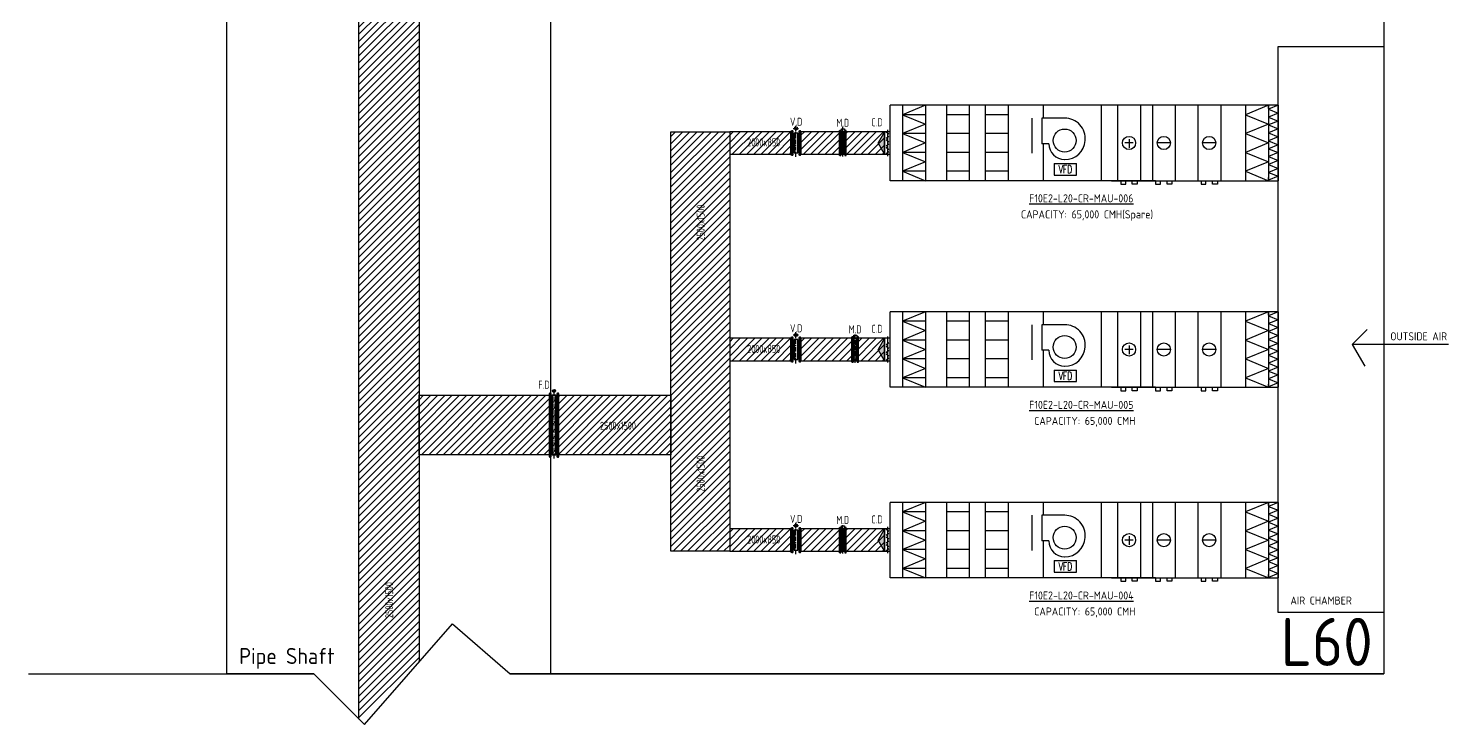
# Model space of a CAD drawing. Header units: millimetres. Extents: x 108 to 3316, y 96 to 2090.
# Drawn here: x 2872.3 to 3315.9, y 1117.7 to 1334.9 of the extents above; entities that cross this region are included whole.
import ezdxf
from ezdxf.enums import TextEntityAlignment as Align

# ---------------------------------------------------------------- set-up
doc = ezdxf.new("R2010")
doc.units = ezdxf.units.MM
doc.linetypes.add('CENTER', pattern=[2, 1.25, -0.25, 0.25, -0.25])
for name, color, linetype in [('A-DETL-01', 1, 'Continuous'), ('DETL-TXT', 4, 'Continuous'), ('M-CEQPM-MAU', 22, 'Continuous'), ('M-CMDUCT-LINE', 15, 'Continuous'), ('M-EQPM-TXT', 4, 'Continuous'), ('M-FM-LINE3', 3, 'Continuous'), ('M-HVAC-CMDUCT', 150, 'Continuous'), ('M-HVAC-DAPR', 2, 'Continuous'), ('U-EX-TXT', 4, 'Continuous')]:
    doc.layers.add(name, color=color, linetype=linetype)
doc.styles.add('AA-TXT', font='isocp.shx', dxfattribs={"bigfont": 'chineset.shx'})
doc.styles.add('STDTEXT', font='simplex.shx', dxfattribs={"bigfont": 'china.shx'})

msp = doc.modelspace()

# ---------------------------------------------------------------- hatches: boundary and pattern name
at = {"layer": 'M-CMDUCT-LINE'}
h = msp.add_hatch(dxfattribs=at)
h.set_pattern_fill('ANSI31', color=256, scale=0.5, style=0)
h.set_pattern_definition([(45, (-38082.3823, -80989.0873), (-1.122532015, 1.122532015), [])])
h.paths.add_polyline_path([(2975.55, 1213.38), (2994.34, 1213.38), (2994.34, 1954.15), (2975.55, 1954.15)])
h.paths.add_polyline_path([(2994.34, 1201.59), (2994.34, 1213.38), (2975.55, 1213.38), (2975.55, 1201.59), (2975.55, 1119.38), (2973.81, 1117.67), (2994.34, 1137.17)])
h = msp.add_hatch(dxfattribs=at)
h.set_pattern_fill('ANSI31', color=256, scale=0.5, style=0)
h.set_pattern_definition([(45, (-37981.9416, -81157.166), (-1.122532015, 1.122532015), [])])
h.paths.add_polyline_path([(3091.34, 1302.68), (3091.34, 1171.74), (3072.96, 1171.74), (3072.96, 1302.68)])
h = msp.add_hatch(dxfattribs=at)
h.set_pattern_fill('ANSI31', color=256, scale=0.5, style=0)
h.set_pattern_definition([(45, (3788.5302, 1123.2226), (-1.122532, 1.122532), [])])
h.paths.add_polyline_path([(3110.48, 1302.68), (3091.34, 1302.68), (3091.34, 1295.68), (3110.48, 1295.68)])
h = msp.add_hatch(dxfattribs=at)
h.set_pattern_fill('ANSI31', color=256, scale=0.5, style=0)
h.set_pattern_definition([(45, (3810.7908, 1123.2226), (-1.122532, 1.122532), [])])
h.paths.add_polyline_path([(3139.69, 1302.68), (3113.6, 1302.68), (3113.6, 1295.68), (3139.69, 1295.68)])
h = msp.add_hatch(dxfattribs=at)
h.set_pattern_fill('ANSI31', color=256, scale=0.5, style=0)
h.set_pattern_definition([(45, (3788.5302, 1058.7664), (-1.122532, 1.122532), [])])
h.paths.add_polyline_path([(3110.48, 1238.22), (3091.34, 1238.22), (3091.34, 1231.22), (3110.48, 1231.22)])
h = msp.add_hatch(dxfattribs=at)
h.set_pattern_fill('ANSI31', color=256, scale=0.5, style=0)
h.set_pattern_definition([(45, (3810.7908, 1058.7664), (-1.122532, 1.122532), [])])
h.paths.add_polyline_path([(3139.69, 1238.22), (3113.6, 1238.22), (3113.6, 1231.22), (3139.69, 1231.22)])
h = msp.add_hatch(dxfattribs=at)
h.set_pattern_fill('ANSI31', color=256, scale=0.5, style=0)
h.set_pattern_definition([(45, (3794.7442, 1029.3953), (-1.122532, 1.122532), [])])
h.paths.add_polyline_path([(2994.34, 1220.45), (3072.96, 1220.45), (3072.96, 1201.85), (2994.34, 1201.85)])
h = msp.add_hatch(dxfattribs=at)
h.set_pattern_fill('ANSI31', color=256, scale=0.5, style=0)
h.set_pattern_definition([(45, (3788.5302, 999.2832), (-1.122532, 1.122532), [])])
h.paths.add_polyline_path([(3110.48, 1178.74), (3091.34, 1178.74), (3091.34, 1171.74), (3110.48, 1171.74)])
h = msp.add_hatch(dxfattribs=at)
h.set_pattern_fill('ANSI31', color=256, scale=0.5, style=0)
h.set_pattern_definition([(45, (3810.7908, 999.2832), (-1.122532, 1.122532), [])])
h.paths.add_polyline_path([(3139.69, 1178.74), (3113.6, 1178.74), (3113.6, 1171.74), (3139.69, 1171.74)])
at = {"layer": 'M-FM-LINE3', "linetype": 'Continuous'}
h = msp.add_hatch(color=256, dxfattribs=at)
edge = h.paths.add_edge_path()
edge.add_arc((3036.47, 1221.8), 0.472, 0, 360)
at = {"layer": 'M-HVAC-CMDUCT', "ltscale": 0.05}
msp.add_hatch(color=3, dxfattribs=at).paths.add_polyline_path([(3139.69, 1295.68), (3137.67, 1299.18), (3139.69, 1302.68)])
msp.add_hatch(color=3, dxfattribs=at).paths.add_polyline_path([(3139.69, 1295.68), (3137.67, 1299.18), (3139.69, 1302.68)])
at = {"layer": 'M-HVAC-CMDUCT', "ltscale": 0.1}
for points in [[(3139.69, 1231.22), (3137.67, 1234.72), (3139.69, 1238.22)], [(3139.69, 1171.74), (3137.67, 1175.24), (3139.69, 1178.74)]]:
    msp.add_hatch(color=256, dxfattribs=at).paths.add_polyline_path(points)
at = {"layer": 'M-HVAC-CMDUCT'}
for points in [[(3139.69, 1231.22), (3137.67, 1234.72), (3139.69, 1238.22)], [(3139.69, 1171.74), (3137.67, 1175.24), (3139.69, 1178.74)]]:
    msp.add_hatch(color=256, dxfattribs=at).paths.add_polyline_path(points)

# ---------------------------------------------------------------- linework, layer by layer
at = {"layer": 'A-DETL-01', "color": 252}
for points in [[(2934.27, 1133.51), (2934.27, 1962.54)], [(3285.77, 1236.33), (3290.38, 1240.94)], [(3315.85, 1236.33), (3285.77, 1236.33), (3289.69, 1229.55)], [(2872.32, 1133.51), (2961.42, 1133.51), (2977.26, 1117.67), (3004.79, 1149.09), (3022.8, 1133.51), (3295.62, 1133.51)], [(2961.42, 1133.51), (2934.27, 1133.51)], [(3035.47, 1133.51), (3022.8, 1133.51)]]:
    msp.add_lwpolyline(points, dxfattribs=at)
for points in [[(3035.47, 1339.91), (3295.62, 1339.91), (3295.62, 1133.51), (3035.47, 1133.51)], [(3262.63, 1329.27), (3295.62, 1329.27), (3295.62, 1152.66), (3262.63, 1152.66)]]:
    msp.add_lwpolyline(points, close=True, dxfattribs=at)
at = {"layer": 'M-CEQPM-MAU', "color": 3, "ltscale": 0.1}
for p, q in [((3262.63, 1310.95), (3141.49, 1310.95)), ((3141.49, 1287.4), (3141.49, 1310.95)), ((3145.35, 1310.95), (3145.35, 1287.4)), ((3152.52, 1310.95), (3145.35, 1308.01)), ((3152.52, 1310.95), (3152.52, 1287.4)), ((3159, 1310.95), (3159, 1287.4)), ((3166.17, 1310.95), (3166.17, 1287.4)), ((3171.17, 1310.95), (3171.17, 1287.4)), ((3178.34, 1310.95), (3178.34, 1287.4)), ((3189.33, 1306.92), (3189.33, 1310.95)), ((3207.33, 1310.95), (3207.33, 1287.4)), ((3212.46, 1310.95), (3212.46, 1287.4)), ((3219.63, 1310.95), (3219.63, 1287.4)), ((3223.33, 1310.95), (3223.33, 1287.4)), ((3230.49, 1310.95), (3230.49, 1287.4)), ((3237.51, 1310.95), (3237.51, 1287.4)), ((3244.68, 1310.95), (3244.68, 1287.4)), ((3252.46, 1310.95), (3252.46, 1287.4)), ((3259.63, 1310.95), (3252.46, 1308.01)), ((3259.63, 1309.95), (3259.63, 1310.95)), ((3259.63, 1310.95), (3259.63, 1287.4)), ((3262.63, 1310.95), (3259.63, 1309.72)), ((3259.63, 1309.95), (3259.63, 1288.4)), ((3259.63, 1309.72), (3262.63, 1308.49)), ((3262.63, 1308.49), (3259.63, 1307.25)), ((3262.63, 1310.95), (3262.63, 1287.4)), ((3262.63, 1309.95), (3262.63, 1310.95)), ((3262.63, 1310.95), (3262.63, 1287.4)), ((3262.63, 1309.95), (3262.63, 1288.4)), ((3145.35, 1308.01), (3152.52, 1305.06)), ((3152.52, 1308.01), (3145.35, 1308.01)), ((3152.52, 1305.06), (3145.35, 1302.12)), ((3166.17, 1308.01), (3159, 1308.01)), ((3178.34, 1308.01), (3171.17, 1308.01)), ((3185.83, 1295.97), (3185.83, 1306.92)), ((3188.85, 1306.92), (3188.85, 1298.92)), ((3195.95, 1306.92), (3188.85, 1306.92)), ((3252.46, 1308.01), (3259.63, 1305.06)), ((3259.63, 1305.06), (3252.46, 1302.12)), ((3259.63, 1307.25), (3262.63, 1306.02)), ((3262.63, 1306.02), (3259.63, 1304.79)), ((3259.63, 1304.79), (3262.63, 1303.56)), ((3145.35, 1302.12), (3152.52, 1299.18)), ((3152.52, 1302.12), (3145.35, 1302.12)), ((3166.17, 1302.12), (3159, 1302.12)), ((3178.34, 1302.12), (3171.17, 1302.12)), ((3252.46, 1302.12), (3259.63, 1299.18)), ((3262.63, 1303.56), (3259.63, 1302.33)), ((3259.63, 1302.33), (3262.63, 1301.09)), ((3262.63, 1301.09), (3259.63, 1299.86)), ((3259.63, 1299.86), (3262.63, 1298.63)), ((3152.52, 1299.18), (3145.35, 1296.23)), ((3152.52, 1296.23), (3145.35, 1296.23)), ((3145.35, 1296.23), (3152.52, 1293.29)), ((3166.17, 1296.23), (3159, 1296.23)), ((3178.34, 1296.23), (3171.17, 1296.23)), ((3191.03, 1298.92), (3188.85, 1298.92)), ((3189.33, 1287.4), (3189.33, 1298.92)), ((3217.37, 1299.18), (3214.7, 1299.18)), ((3228.96, 1299.18), (3224.86, 1299.18)), ((3243.14, 1299.18), (3239.05, 1299.18)), ((3259.63, 1299.18), (3252.46, 1296.23)), ((3252.46, 1296.23), (3259.63, 1293.29)), ((3262.63, 1298.63), (3259.63, 1297.4)), ((3259.63, 1297.4), (3262.63, 1296.17)), ((3262.63, 1296.17), (3259.63, 1294.93)), ((3152.52, 1293.29), (3145.35, 1290.34)), ((3192.69, 1292.77), (3199.69, 1292.77)), ((3192.69, 1292.77), (3192.69, 1289.15)), ((3199.69, 1289.15), (3199.69, 1292.77)), ((3259.63, 1293.29), (3252.46, 1290.34)), ((3259.63, 1294.93), (3262.63, 1293.7)), ((3262.63, 1293.7), (3259.63, 1292.47)), ((3259.63, 1292.47), (3262.63, 1291.24)), ((3262.63, 1291.24), (3259.63, 1290)), ((3224.35, 1287.4), (3141.49, 1287.4)), ((3145.35, 1290.34), (3152.52, 1287.4)), ((3152.52, 1290.34), (3145.35, 1290.34)), ((3166.17, 1290.34), (3159, 1290.34)), ((3178.34, 1290.34), (3171.17, 1290.34)), ((3192.69, 1289.15), (3199.69, 1289.15)), ((3210.58, 1287.4), (3237.44, 1287.4)), ((3213.49, 1287.4), (3213.49, 1286.31)), ((3213.49, 1286.31), (3215.02, 1286.31)), ((3215.02, 1287.4), (3217.07, 1287.4)), ((3215.02, 1286.31), (3215.02, 1287.4)), ((3217.07, 1286.31), (3217.07, 1287.4)), ((3218.61, 1286.31), (3217.07, 1286.31)), ((3218.61, 1287.4), (3218.61, 1286.31)), ((3224.35, 1287.4), (3224.35, 1286.31)), ((3224.35, 1286.31), (3225.89, 1286.31)), ((3225.89, 1287.4), (3227.93, 1287.4)), ((3225.89, 1286.31), (3225.89, 1287.4)), ((3227.93, 1286.31), (3227.93, 1287.4)), ((3229.47, 1286.31), (3227.93, 1286.31)), ((3229.47, 1287.4), (3229.47, 1286.31)), ((3237.44, 1287.4), (3262.63, 1287.4)), ((3238.53, 1287.4), (3238.53, 1286.31)), ((3238.53, 1286.31), (3240.07, 1286.31)), ((3240.07, 1287.4), (3242.12, 1287.4)), ((3240.07, 1286.31), (3240.07, 1287.4)), ((3242.12, 1286.31), (3242.12, 1287.4)), ((3243.65, 1286.31), (3242.12, 1286.31)), ((3243.65, 1287.4), (3243.65, 1286.31)), ((3252.46, 1290.34), (3259.63, 1287.4)), ((3259.63, 1290), (3262.63, 1288.77)), ((3262.63, 1288.77), (3259.63, 1287.54)), ((3259.63, 1287.4), (3259.63, 1288.4)), ((3259.63, 1287.54), (3259.97, 1287.4)), ((3262.63, 1287.4), (3262.63, 1288.4))]:
    msp.add_line(p, q, dxfattribs=at)
at = {"layer": 'M-CEQPM-MAU', "ltscale": 0.1}
for p, q in [((3262.63, 1246.49), (3141.49, 1246.49)), ((3141.49, 1222.94), (3141.49, 1246.49)), ((3145.35, 1246.49), (3145.35, 1222.94)), ((3152.52, 1246.49), (3145.35, 1243.55)), ((3152.52, 1246.49), (3152.52, 1222.94)), ((3159, 1246.49), (3159, 1222.94)), ((3166.17, 1246.49), (3166.17, 1222.94)), ((3171.17, 1246.49), (3171.17, 1222.94)), ((3178.34, 1246.49), (3178.34, 1222.94)), ((3189.33, 1242.47), (3189.33, 1246.49)), ((3207.33, 1246.49), (3207.33, 1222.94)), ((3212.46, 1246.49), (3212.46, 1222.94)), ((3219.63, 1246.49), (3219.63, 1222.94)), ((3223.33, 1246.49), (3223.33, 1222.94)), ((3230.49, 1246.49), (3230.49, 1222.94)), ((3237.51, 1246.49), (3237.51, 1222.94)), ((3244.68, 1246.49), (3244.68, 1222.94)), ((3252.46, 1246.49), (3252.46, 1222.94)), ((3259.63, 1246.49), (3252.46, 1243.55)), ((3259.63, 1245.49), (3259.63, 1246.49)), ((3259.63, 1246.49), (3259.63, 1222.94)), ((3262.63, 1246.49), (3259.63, 1245.26)), ((3262.63, 1246.49), (3262.63, 1222.94)), ((3262.63, 1245.49), (3262.63, 1246.49)), ((3262.63, 1246.49), (3262.63, 1222.94)), ((3145.35, 1243.55), (3152.52, 1240.61)), ((3152.52, 1243.55), (3145.35, 1243.55)), ((3166.17, 1243.55), (3159, 1243.55)), ((3178.34, 1243.55), (3171.17, 1243.55)), ((3185.83, 1231.51), (3185.83, 1242.47)), ((3188.85, 1242.47), (3188.85, 1234.47)), ((3195.95, 1242.47), (3188.85, 1242.47)), ((3252.46, 1243.55), (3259.63, 1240.61)), ((3259.63, 1245.49), (3259.63, 1223.94)), ((3259.63, 1245.26), (3262.63, 1244.03)), ((3262.63, 1244.03), (3259.63, 1242.8)), ((3259.63, 1242.8), (3262.63, 1241.57)), ((3262.63, 1245.49), (3262.63, 1223.94)), ((3152.52, 1240.61), (3145.35, 1237.66)), ((3145.35, 1237.66), (3152.52, 1234.72)), ((3152.52, 1237.66), (3145.35, 1237.66)), ((3166.17, 1237.66), (3159, 1237.66)), ((3178.34, 1237.66), (3171.17, 1237.66)), ((3259.63, 1240.61), (3252.46, 1237.66)), ((3252.46, 1237.66), (3259.63, 1234.72)), ((3262.63, 1241.57), (3259.63, 1240.33)), ((3259.63, 1240.33), (3262.63, 1239.1)), ((3262.63, 1239.1), (3259.63, 1237.87)), ((3259.63, 1237.87), (3262.63, 1236.64)), ((3152.52, 1234.72), (3145.35, 1231.77)), ((3191.03, 1234.47), (3188.85, 1234.47)), ((3189.33, 1222.94), (3189.33, 1234.47)), ((3217.37, 1234.72), (3214.7, 1234.72)), ((3228.96, 1234.72), (3224.86, 1234.72)), ((3243.14, 1234.72), (3239.05, 1234.72)), ((3259.63, 1234.72), (3252.46, 1231.77)), ((3262.63, 1236.64), (3259.63, 1235.41)), ((3259.63, 1235.41), (3262.63, 1234.17)), ((3262.63, 1234.17), (3259.63, 1232.94)), ((3152.52, 1231.77), (3145.35, 1231.77)), ((3145.35, 1231.77), (3152.52, 1228.83)), ((3152.52, 1228.83), (3145.35, 1225.89)), ((3166.17, 1231.77), (3159, 1231.77)), ((3178.34, 1231.77), (3171.17, 1231.77)), ((3252.46, 1231.77), (3259.63, 1228.83)), ((3259.63, 1228.83), (3252.46, 1225.89)), ((3259.63, 1232.94), (3262.63, 1231.71)), ((3262.63, 1231.71), (3259.63, 1230.48)), ((3259.63, 1230.48), (3262.63, 1229.24)), ((3262.63, 1229.24), (3259.63, 1228.01)), ((3145.35, 1225.89), (3152.52, 1222.94)), ((3152.52, 1225.89), (3145.35, 1225.89)), ((3166.17, 1225.89), (3159, 1225.89)), ((3178.34, 1225.89), (3171.17, 1225.89)), ((3192.69, 1228.31), (3199.69, 1228.31)), ((3192.69, 1228.31), (3192.69, 1224.7)), ((3192.69, 1224.7), (3199.69, 1224.7)), ((3199.69, 1224.7), (3199.69, 1228.31)), ((3252.46, 1225.89), (3259.63, 1222.94)), ((3259.63, 1228.01), (3262.63, 1226.78)), ((3262.63, 1226.78), (3259.63, 1225.55)), ((3259.63, 1225.55), (3262.63, 1224.32)), ((3262.63, 1224.32), (3259.63, 1223.08)), ((3224.35, 1222.94), (3141.49, 1222.94)), ((3210.58, 1222.94), (3237.44, 1222.94)), ((3213.49, 1222.94), (3213.49, 1221.86)), ((3213.49, 1221.86), (3215.02, 1221.86)), ((3215.02, 1222.94), (3217.07, 1222.94)), ((3215.02, 1221.86), (3215.02, 1222.94)), ((3217.07, 1221.86), (3217.07, 1222.94)), ((3218.61, 1221.86), (3217.07, 1221.86)), ((3218.61, 1222.94), (3218.61, 1221.86)), ((3224.35, 1222.94), (3224.35, 1221.86)), ((3224.35, 1221.86), (3225.89, 1221.86)), ((3225.89, 1222.94), (3227.93, 1222.94)), ((3225.89, 1221.86), (3225.89, 1222.94)), ((3227.93, 1221.86), (3227.93, 1222.94)), ((3229.47, 1221.86), (3227.93, 1221.86)), ((3229.47, 1222.94), (3229.47, 1221.86)), ((3237.44, 1222.94), (3262.63, 1222.94)), ((3238.53, 1222.94), (3238.53, 1221.86)), ((3238.53, 1221.86), (3240.07, 1221.86)), ((3240.07, 1222.94), (3242.12, 1222.94)), ((3240.07, 1221.86), (3240.07, 1222.94)), ((3242.12, 1221.86), (3242.12, 1222.94)), ((3243.65, 1221.86), (3242.12, 1221.86)), ((3243.65, 1222.94), (3243.65, 1221.86)), ((3259.63, 1222.94), (3259.63, 1223.94)), ((3259.63, 1223.08), (3259.97, 1222.94)), ((3262.63, 1222.94), (3262.63, 1223.94)), ((3262.63, 1187.01), (3141.49, 1187.01)), ((3141.49, 1163.46), (3141.49, 1187.01)), ((3145.35, 1187.01), (3145.35, 1163.46)), ((3152.52, 1187.01), (3145.35, 1184.07)), ((3152.52, 1187.01), (3152.52, 1163.46)), ((3159, 1187.01), (3159, 1163.46)), ((3166.17, 1187.01), (3166.17, 1163.46)), ((3171.17, 1187.01), (3171.17, 1163.46)), ((3178.34, 1187.01), (3178.34, 1163.46)), ((3189.33, 1182.98), (3189.33, 1187.01)), ((3207.33, 1187.01), (3207.33, 1163.46)), ((3212.46, 1187.01), (3212.46, 1163.46)), ((3219.63, 1187.01), (3219.63, 1163.46)), ((3223.33, 1187.01), (3223.33, 1163.46)), ((3230.49, 1187.01), (3230.49, 1163.46)), ((3237.51, 1187.01), (3237.51, 1163.46)), ((3244.68, 1187.01), (3244.68, 1163.46)), ((3252.46, 1187.01), (3252.46, 1163.46)), ((3259.63, 1187.01), (3252.46, 1184.07)), ((3259.63, 1186.01), (3259.63, 1187.01)), ((3259.63, 1187.01), (3259.63, 1163.46)), ((3262.63, 1187.01), (3259.63, 1185.78)), ((3259.63, 1186.01), (3259.63, 1164.46)), ((3259.63, 1185.78), (3262.63, 1184.55)), ((3262.63, 1184.55), (3259.63, 1183.32)), ((3262.63, 1187.01), (3262.63, 1163.46)), ((3262.63, 1186.01), (3262.63, 1187.01)), ((3262.63, 1187.01), (3262.63, 1163.46)), ((3262.63, 1186.01), (3262.63, 1164.46)), ((3145.35, 1184.07), (3152.52, 1181.12)), ((3152.52, 1184.07), (3145.35, 1184.07)), ((3152.52, 1181.12), (3145.35, 1178.18)), ((3166.17, 1184.07), (3159, 1184.07)), ((3178.34, 1184.07), (3171.17, 1184.07)), ((3185.83, 1172.03), (3185.83, 1182.98)), ((3188.85, 1182.98), (3188.85, 1174.98)), ((3195.95, 1182.98), (3188.85, 1182.98)), ((3252.46, 1184.07), (3259.63, 1181.12)), ((3259.63, 1181.12), (3252.46, 1178.18)), ((3259.63, 1183.32), (3262.63, 1182.08)), ((3262.63, 1182.08), (3259.63, 1180.85)), ((3259.63, 1180.85), (3262.63, 1179.62)), ((3145.35, 1178.18), (3152.52, 1175.24)), ((3152.52, 1178.18), (3145.35, 1178.18)), ((3166.17, 1178.18), (3159, 1178.18)), ((3178.34, 1178.18), (3171.17, 1178.18)), ((3252.46, 1178.18), (3259.63, 1175.24)), ((3262.63, 1179.62), (3259.63, 1178.39)), ((3259.63, 1178.39), (3262.63, 1177.15)), ((3262.63, 1177.15), (3259.63, 1175.92)), ((3259.63, 1175.92), (3262.63, 1174.69)), ((3152.52, 1175.24), (3145.35, 1172.29)), ((3152.52, 1172.29), (3145.35, 1172.29)), ((3145.35, 1172.29), (3152.52, 1169.35)), ((3166.17, 1172.29), (3159, 1172.29)), ((3178.34, 1172.29), (3171.17, 1172.29)), ((3191.03, 1174.98), (3188.85, 1174.98)), ((3189.33, 1163.46), (3189.33, 1174.98)), ((3217.37, 1175.24), (3214.7, 1175.24)), ((3228.96, 1175.24), (3224.86, 1175.24)), ((3243.14, 1175.24), (3239.05, 1175.24)), ((3259.63, 1175.24), (3252.46, 1172.29)), ((3252.46, 1172.29), (3259.63, 1169.35)), ((3262.63, 1174.69), (3259.63, 1173.46)), ((3259.63, 1173.46), (3262.63, 1172.23)), ((3262.63, 1172.23), (3259.63, 1170.99)), ((3259.63, 1170.99), (3262.63, 1169.76)), ((3152.52, 1169.35), (3145.35, 1166.4)), ((3192.69, 1168.83), (3199.69, 1168.83)), ((3192.69, 1168.83), (3192.69, 1165.22)), ((3199.69, 1165.22), (3199.69, 1168.83)), ((3259.63, 1169.35), (3252.46, 1166.4)), ((3262.63, 1169.76), (3259.63, 1168.53)), ((3259.63, 1168.53), (3262.63, 1167.3)), ((3262.63, 1167.3), (3259.63, 1166.07)), ((3224.35, 1163.46), (3141.49, 1163.46)), ((3145.35, 1166.4), (3152.52, 1163.46)), ((3152.52, 1166.4), (3145.35, 1166.4)), ((3166.17, 1166.4), (3159, 1166.4)), ((3178.34, 1166.4), (3171.17, 1166.4)), ((3192.69, 1165.22), (3199.69, 1165.22)), ((3210.58, 1163.46), (3237.44, 1163.46)), ((3213.49, 1163.46), (3213.49, 1162.38)), ((3213.49, 1162.38), (3215.02, 1162.38)), ((3215.02, 1163.46), (3217.07, 1163.46)), ((3215.02, 1162.38), (3215.02, 1163.46)), ((3217.07, 1162.38), (3217.07, 1163.46)), ((3218.61, 1162.38), (3217.07, 1162.38)), ((3218.61, 1163.46), (3218.61, 1162.38)), ((3224.35, 1163.46), (3224.35, 1162.38)), ((3224.35, 1162.38), (3225.89, 1162.38)), ((3225.89, 1163.46), (3227.93, 1163.46)), ((3225.89, 1162.38), (3225.89, 1163.46)), ((3227.93, 1162.38), (3227.93, 1163.46)), ((3229.47, 1162.38), (3227.93, 1162.38)), ((3229.47, 1163.46), (3229.47, 1162.38)), ((3237.44, 1163.46), (3262.63, 1163.46)), ((3238.53, 1163.46), (3238.53, 1162.38)), ((3238.53, 1162.38), (3240.07, 1162.38)), ((3240.07, 1163.46), (3242.12, 1163.46)), ((3240.07, 1162.38), (3240.07, 1163.46)), ((3242.12, 1162.38), (3242.12, 1163.46)), ((3243.65, 1162.38), (3242.12, 1162.38)), ((3243.65, 1163.46), (3243.65, 1162.38)), ((3252.46, 1166.4), (3259.63, 1163.46)), ((3259.63, 1166.07), (3262.63, 1164.83)), ((3262.63, 1164.83), (3259.63, 1163.6)), ((3259.63, 1163.46), (3259.63, 1164.46)), ((3259.63, 1163.6), (3259.97, 1163.46)), ((3262.63, 1163.46), (3262.63, 1164.46))]:
    msp.add_line(p, q, dxfattribs=at)
at = {"layer": 'M-CEQPM-MAU', "color": 3}
msp.add_lwpolyline([(3216.05, 1300.39), (3216.05, 1297.71)], dxfattribs=at)
at = {"layer": 'M-CEQPM-MAU'}
for points in [[(3216.05, 1235.94), (3216.05, 1233.26)], [(3216.05, 1176.45), (3216.05, 1173.77)]]:
    msp.add_lwpolyline(points, dxfattribs=at)
at = {"layer": 'M-CEQPM-MAU', "color": 3, "ltscale": 0.1}
for centre, radius in [((3195.95, 1299.95), 3.59), ((3216.05, 1299.18), 2.05), ((3226.91, 1299.18), 2.05), ((3241.09, 1299.18), 2.05)]:
    msp.add_circle(centre, radius, dxfattribs=at)
at = {"layer": 'M-CEQPM-MAU', "ltscale": 0.1}
for centre, radius in [((3195.95, 1235.49), 3.59), ((3216.05, 1234.72), 2.05), ((3226.91, 1234.72), 2.05), ((3241.09, 1234.72), 2.05), ((3195.95, 1176.01), 3.59), ((3216.05, 1175.24), 2.05), ((3226.91, 1175.24), 2.05), ((3241.09, 1175.24), 2.05)]:
    msp.add_circle(centre, radius, dxfattribs=at)
at = {"layer": 'M-CEQPM-MAU', "color": 3, "ltscale": 0.1}
for centre, radius, start, end in [((3196.05, 1300.63), 6.29, 353.7563, 90.9586), ((3196.05, 1300.26), 6.27, 269.0709, 357.1108), ((3195.95, 1298.92), 4.92, 180, 270)]:
    msp.add_arc(centre, radius, start, end, dxfattribs=at)
at = {"layer": 'M-CEQPM-MAU', "ltscale": 0.1}
for centre, radius, start, end in [((3196.05, 1236.18), 6.29, 353.7563, 90.9586), ((3195.95, 1234.47), 4.92, 180, 270), ((3196.05, 1235.81), 6.27, 269.0709, 357.1108), ((3196.05, 1176.69), 6.29, 353.7563, 90.9586), ((3196.05, 1176.32), 6.27, 269.0709, 357.1108), ((3195.95, 1174.98), 4.92, 180, 270)]:
    msp.add_arc(centre, radius, start, end, dxfattribs=at)
at = {"layer": 'M-FM-LINE3', "linetype": 'CENTER'}
for p, q in [((3112.04, 1294.81), (3112.04, 1304.66)), ((3111.11, 1303.72), (3112.98, 1303.72)), ((3111.11, 1239.27), (3112.98, 1239.27)), ((3112.04, 1230.36), (3112.04, 1240.2)), ((3130.53, 1230.53), (3130.53, 1239.43)), ((3036.47, 1200.67), (3036.47, 1221.33)), ((3112.04, 1170.88), (3112.04, 1180.72)), ((3111.11, 1179.78), (3112.98, 1179.78))]:
    msp.add_line(p, q, dxfattribs=at)
at = {"layer": 'M-FM-LINE3'}
for p, q in [((3126.67, 1294.99), (3126.67, 1304.23)), ((3110.8, 1303.22), (3110.8, 1295.13)), ((3113.29, 1303.22), (3113.29, 1295.13)), ((3125.84, 1303.3), (3125.84, 1295.05)), ((3127.51, 1303.3), (3127.51, 1295.05)), ((3110.8, 1238.77), (3110.8, 1230.67)), ((3113.29, 1238.77), (3113.29, 1230.67)), ((3129.7, 1238.84), (3129.7, 1230.59)), ((3131.36, 1238.84), (3131.36, 1230.59)), ((3035.29, 1221.33), (3035.29, 1200.96)), ((3037.65, 1221.33), (3037.65, 1200.96)), ((3126.67, 1171.05), (3126.67, 1179.94)), ((3110.8, 1179.28), (3110.8, 1171.19)), ((3113.29, 1179.28), (3113.29, 1171.19)), ((3125.84, 1179.36), (3125.84, 1171.11)), ((3127.51, 1179.36), (3127.51, 1171.11))]:
    msp.add_line(p, q, dxfattribs=at)
for points in [[(3111.11, 1302.91), (3110.48, 1302.91), (3110.48, 1295.44), (3111.11, 1295.44)], [(3112.66, 1302.29), (3111.42, 1302.29), (3111.42, 1296.06), (3112.66, 1296.06)], [(3113.6, 1302.91), (3112.98, 1302.91), (3112.98, 1295.44), (3113.6, 1295.44)], [(3125.63, 1303.09), (3126.05, 1303.09), (3126.05, 1295.26), (3125.63, 1295.26)], [(3127.09, 1302.68), (3126.26, 1302.68), (3126.26, 1295.68), (3127.09, 1295.68)], [(3127.72, 1303.09), (3127.3, 1303.09), (3127.3, 1295.26), (3127.72, 1295.26)], [(3111.11, 1238.46), (3110.48, 1238.46), (3110.48, 1230.98), (3111.11, 1230.98)], [(3112.66, 1237.83), (3111.42, 1237.83), (3111.42, 1231.6), (3112.66, 1231.6)], [(3113.6, 1238.46), (3112.98, 1238.46), (3112.98, 1230.98), (3113.6, 1230.98)], [(3129.49, 1238.64), (3129.91, 1238.64), (3129.91, 1230.8), (3129.49, 1230.8)], [(3130.95, 1238.22), (3130.11, 1238.22), (3130.11, 1231.22), (3130.95, 1231.22)], [(3131.57, 1238.64), (3131.16, 1238.64), (3131.16, 1230.8), (3131.57, 1230.8)], [(3035.58, 1221.04), (3034.99, 1221.04), (3034.99, 1201.26), (3035.58, 1201.26)], [(3037.06, 1220.45), (3035.88, 1220.45), (3035.88, 1201.85), (3037.06, 1201.85)], [(3037.94, 1221.04), (3037.35, 1221.04), (3037.35, 1201.26), (3037.94, 1201.26)], [(3111.11, 1178.97), (3110.48, 1178.97), (3110.48, 1171.5), (3111.11, 1171.5)], [(3112.66, 1178.35), (3111.42, 1178.35), (3111.42, 1172.12), (3112.66, 1172.12)], [(3113.6, 1178.97), (3112.98, 1178.97), (3112.98, 1171.5), (3113.6, 1171.5)], [(3125.63, 1179.15), (3126.05, 1179.15), (3126.05, 1171.32), (3125.63, 1171.32)], [(3127.09, 1178.74), (3126.26, 1178.74), (3126.26, 1171.74), (3127.09, 1171.74)], [(3127.72, 1179.15), (3127.3, 1179.15), (3127.3, 1171.32), (3127.72, 1171.32)]]:
    msp.add_lwpolyline(points, close=True, dxfattribs=at)
for points in [[(3126.21, 1303.03), (3126.21, 1303.63), (3127.14, 1303.63), (3127.14, 1303.03)], [(3130.07, 1238.58), (3130.07, 1239.18), (3130.99, 1239.18), (3130.99, 1238.58)], [(3126.21, 1179.09), (3126.21, 1179.69), (3127.14, 1179.69), (3127.14, 1179.09)]]:
    msp.add_lwpolyline(points, dxfattribs=at)
for centre, radius in [((3112.04, 1303.72), 0.498), ((3112.04, 1239.27), 0.498), ((3036.47, 1221.8), 0.472), ((3112.04, 1179.78), 0.498)]:
    msp.add_circle(centre, radius, dxfattribs=at)
at = {"layer": 'M-HVAC-CMDUCT', "color": 3, "ltscale": 0.05}
for p in [(3139.69, 1302.68), (3139.69, 1302.68), (3139.69, 1295.68), (3139.69, 1295.68)]:
    msp.add_line(p, (3137.67, 1299.18), dxfattribs=at)
at = {"layer": 'M-HVAC-CMDUCT', "color": 2, "ltscale": 0.05}
for p, q in [((3139.69, 1295.68), (3139.69, 1302.68)), ((3139.69, 1302.68), (3139.69, 1295.68)), ((3139.69, 1295.68), (3139.69, 1302.68))]:
    msp.add_line(p, q, dxfattribs=at)
at = {"layer": 'M-HVAC-CMDUCT', "ltscale": 0.1}
for p, q in [((3139.69, 1238.22), (3137.67, 1234.72)), ((3139.69, 1231.22), (3139.69, 1238.22)), ((3139.69, 1238.22), (3139.69, 1231.22)), ((3139.69, 1231.22), (3137.67, 1234.72)), ((3139.69, 1178.74), (3137.67, 1175.24)), ((3139.69, 1171.74), (3139.69, 1178.74)), ((3139.69, 1178.74), (3139.69, 1171.74)), ((3139.69, 1171.74), (3137.67, 1175.24))]:
    msp.add_line(p, q, dxfattribs=at)
at = {"layer": 'M-HVAC-CMDUCT'}
for p, q in [((3139.69, 1238.22), (3137.67, 1234.72)), ((3139.69, 1231.22), (3139.69, 1238.22)), ((3139.69, 1231.22), (3137.67, 1234.72)), ((3139.69, 1178.74), (3137.67, 1175.24)), ((3139.69, 1171.74), (3139.69, 1178.74)), ((3139.69, 1171.74), (3137.67, 1175.24))]:
    msp.add_line(p, q, dxfattribs=at)
for points in [[(2975.55, 1119.38), (2975.55, 1954.15)], [(2994.34, 1954.15), (2994.34, 1137.17)]]:
    msp.add_lwpolyline(points, dxfattribs=at)
for points in [[(3091.34, 1302.68), (3091.34, 1171.74), (3072.96, 1171.74), (3072.96, 1302.68)], [(3110.48, 1302.68), (3091.34, 1302.68), (3091.34, 1295.68), (3110.48, 1295.68)], [(3139.69, 1302.68), (3113.6, 1302.68), (3113.6, 1295.68), (3139.69, 1295.68)], [(3110.48, 1238.22), (3091.34, 1238.22), (3091.34, 1231.22), (3110.48, 1231.22)], [(3139.69, 1238.22), (3113.6, 1238.22), (3113.6, 1231.22), (3139.69, 1231.22)], [(2994.34, 1220.45), (3072.96, 1220.45), (3072.96, 1201.85), (2994.34, 1201.85)], [(3110.48, 1178.74), (3091.34, 1178.74), (3091.34, 1171.74), (3110.48, 1171.74)], [(3139.69, 1178.74), (3113.6, 1178.74), (3113.6, 1171.74), (3139.69, 1171.74)]]:
    msp.add_lwpolyline(points, close=True, dxfattribs=at)
at = {"layer": 'M-HVAC-DAPR', "color": 2, "ltscale": 0.05}
for p, q in [((3140.99, 1301.88), (3140.19, 1302.55)), ((3140.99, 1301.88), (3140.19, 1302.55)), ((3140.19, 1300.68), (3140.99, 1301.35)), ((3140.19, 1300.68), (3140.99, 1301.35)), ((3140.99, 1299.48), (3140.19, 1300.15)), ((3140.99, 1299.48), (3140.19, 1300.15)), ((3140.59, 1303.28), (3140.59, 1295.08)), ((3140.59, 1303.28), (3140.59, 1295.08)), ((3140.19, 1298.28), (3140.99, 1298.95)), ((3140.19, 1298.28), (3140.99, 1298.95)), ((3140.99, 1297.08), (3140.19, 1297.75)), ((3140.99, 1297.08), (3140.19, 1297.75)), ((3140.19, 1295.88), (3140.99, 1296.55)), ((3140.19, 1295.88), (3140.99, 1296.55))]:
    msp.add_line(p, q, dxfattribs=at)
at = {"layer": 'M-HVAC-DAPR', "ltscale": 0.1}
for p, q in [((3140.59, 1238.82), (3140.59, 1230.62)), ((3140.19, 1236.22), (3140.99, 1236.89)), ((3140.99, 1235.02), (3140.19, 1235.69)), ((3140.19, 1233.82), (3140.99, 1234.49)), ((3140.99, 1232.62), (3140.19, 1233.29)), ((3140.19, 1231.42), (3140.99, 1232.09)), ((3140.99, 1177.94), (3140.19, 1178.61)), ((3140.19, 1176.74), (3140.99, 1177.41)), ((3140.99, 1175.54), (3140.19, 1176.21)), ((3140.59, 1179.34), (3140.59, 1171.14)), ((3140.19, 1174.34), (3140.99, 1175.01)), ((3140.99, 1173.14), (3140.19, 1173.81)), ((3140.19, 1171.94), (3140.99, 1172.61))]:
    msp.add_line(p, q, dxfattribs=at)
at = {"layer": 'M-HVAC-DAPR'}
for p, q in [((3140.59, 1238.82), (3140.59, 1230.62)), ((3140.19, 1236.22), (3140.99, 1236.89)), ((3140.99, 1235.02), (3140.19, 1235.69)), ((3140.19, 1233.82), (3140.99, 1234.49)), ((3140.99, 1232.62), (3140.19, 1233.29)), ((3140.19, 1231.42), (3140.99, 1232.09)), ((3140.99, 1177.94), (3140.19, 1178.61)), ((3140.19, 1176.74), (3140.99, 1177.41)), ((3140.99, 1175.54), (3140.19, 1176.21)), ((3140.59, 1179.34), (3140.59, 1171.14)), ((3140.19, 1174.34), (3140.99, 1175.01)), ((3140.99, 1173.14), (3140.19, 1173.81)), ((3140.19, 1171.94), (3140.99, 1172.61))]:
    msp.add_line(p, q, dxfattribs=at)
at = {"layer": 'M-HVAC-DAPR', "color": 2, "ltscale": 0.05}
msp.add_lwpolyline([(3141.49, 1302.68), (3139.69, 1302.68), (3139.69, 1295.68), (3141.49, 1295.68)], close=True, dxfattribs=at)
msp.add_lwpolyline([(3141.49, 1302.68), (3139.69, 1302.68), (3139.69, 1295.68), (3141.49, 1295.68)], close=True, dxfattribs=at)
at = {"layer": 'M-HVAC-DAPR', "color": 2, "ltscale": 0.05, "const_width": 0.1}
for points in [[(3140.54, 1302.22, -1), (3140.64, 1302.22, -1)], [(3140.54, 1302.22, -1), (3140.64, 1302.22, -1)], [(3140.54, 1301.02, -1), (3140.64, 1301.02, -1)], [(3140.54, 1301.02, -1), (3140.64, 1301.02, -1)], [(3140.54, 1299.82, -1), (3140.64, 1299.82, -1)], [(3140.54, 1299.82, -1), (3140.64, 1299.82, -1)], [(3140.54, 1298.62, -1), (3140.64, 1298.62, -1)], [(3140.54, 1298.62, -1), (3140.64, 1298.62, -1)], [(3140.54, 1297.42, -1), (3140.64, 1297.42, -1)], [(3140.54, 1297.42, -1), (3140.64, 1297.42, -1)], [(3140.54, 1296.22, -1), (3140.64, 1296.22, -1)], [(3140.54, 1296.22, -1), (3140.64, 1296.22, -1)]]:
    msp.add_lwpolyline(points, format="xyb", close=True, dxfattribs=at)
at = {"layer": 'M-HVAC-DAPR', "ltscale": 0.1}
for points in [[(3141.49, 1238.22), (3139.69, 1238.22), (3139.69, 1231.22), (3141.49, 1231.22)], [(3141.49, 1178.74), (3139.69, 1178.74), (3139.69, 1171.74), (3141.49, 1171.74)]]:
    msp.add_lwpolyline(points, close=True, dxfattribs=at)
at = {"layer": 'M-HVAC-DAPR'}
for points in [[(3141.49, 1238.22), (3139.69, 1238.22), (3139.69, 1231.22), (3141.49, 1231.22)], [(3141.49, 1178.74), (3139.69, 1178.74), (3139.69, 1171.74), (3141.49, 1171.74)]]:
    msp.add_lwpolyline(points, close=True, dxfattribs=at)
at = {"layer": 'M-HVAC-DAPR', "ltscale": 0.1, "const_width": 0.1}
for points in [[(3140.54, 1236.56, -1), (3140.64, 1236.56, -1)], [(3140.54, 1235.36, -1), (3140.64, 1235.36, -1)], [(3140.54, 1234.16, -1), (3140.64, 1234.16, -1)], [(3140.54, 1232.96, -1), (3140.64, 1232.96, -1)], [(3140.54, 1231.76, -1), (3140.64, 1231.76, -1)], [(3140.54, 1177.08, -1), (3140.64, 1177.08, -1)], [(3140.54, 1175.88, -1), (3140.64, 1175.88, -1)], [(3140.54, 1174.68, -1), (3140.64, 1174.68, -1)], [(3140.54, 1173.48, -1), (3140.64, 1173.48, -1)], [(3140.54, 1172.28, -1), (3140.64, 1172.28, -1)]]:
    msp.add_lwpolyline(points, format="xyb", close=True, dxfattribs=at)
at = {"layer": 'M-HVAC-DAPR', "const_width": 0.1}
for points in [[(3140.54, 1236.56, -1), (3140.64, 1236.56, -1)], [(3140.54, 1235.36, -1), (3140.64, 1235.36, -1)], [(3140.54, 1234.16, -1), (3140.64, 1234.16, -1)], [(3140.54, 1232.96, -1), (3140.64, 1232.96, -1)], [(3140.54, 1231.76, -1), (3140.64, 1231.76, -1)], [(3140.54, 1177.08, -1), (3140.64, 1177.08, -1)], [(3140.54, 1175.88, -1), (3140.64, 1175.88, -1)], [(3140.54, 1174.68, -1), (3140.64, 1174.68, -1)], [(3140.54, 1173.48, -1), (3140.64, 1173.48, -1)], [(3140.54, 1172.28, -1), (3140.64, 1172.28, -1)]]:
    msp.add_lwpolyline(points, format="xyb", close=True, dxfattribs=at)

# ---------------------------------------------------------------- texts
at = {"layer": 'DETL-TXT', "color": 2, "ltscale": 0.1, "style": 'AA-TXT'}
msp.add_text('L60', height=15, dxfattribs=at).set_placement((3263.46, 1135.98))
at = {"layer": 'M-CEQPM-MAU', "color": 3, "ltscale": 0.1, "style": 'STDTEXT', "width": 0.7}
msp.add_text('VFD', height=2.5, dxfattribs=at).set_placement((3196.19, 1290.96), align=Align.MIDDLE)
at = {"layer": 'M-CEQPM-MAU', "ltscale": 0.1, "style": 'STDTEXT', "width": 0.7}
for p in [(3196.19, 1226.5), (3196.19, 1167.02)]:
    msp.add_text('VFD', height=2.5, dxfattribs=at).set_placement(p, align=Align.MIDDLE)
at = {"layer": 'M-EQPM-TXT', "style": 'AA-TXT'}
for s, p in [('%%UF10E2-L20-CR-MAU-006', (3184.87, 1280.65)), ('%%UF10E2-L20-CR-MAU-005', (3184.87, 1216.2)), ('%%UF10E2-L20-CR-MAU-004', (3184.87, 1156.71))]:
    msp.add_text(s, height=2.5, dxfattribs=at).set_placement(p)
at = {"layer": 'M-EQPM-TXT', "color": 3, "style": 'AA-TXT'}
for s, height, p in [('CAPACITY: 65,000 CMH(Spare)', 2.5, (3182.3, 1275.65)), ('OUTSIDE AIR ', 2.5, (3297.65, 1237.59)), ('CAPACITY: 65,000 CMH', 2.5, (3186.44, 1211.2)), ('AIR CHAMBER', 2.5, (3266.45, 1155.13)), ('CAPACITY: 65,000 CMH', 2.5, (3186.44, 1151.71)), ('Pipe Shaft', 5, (2938.16, 1136.57))]:
    msp.add_text(s, height=height, dxfattribs=at).set_placement(p)
at = {"layer": 'U-EX-TXT', "style": 'AA-TXT', "width": 0.8}
for s, p in [('V.D', (3112.09, 1305.8)), ('M.D', (3126.63, 1305.47)), ('C.D', (3137.31, 1305.64)), ('2000x850', (3101.96, 1299.37)), ('V.D', (3112.09, 1241.34)), ('M.D', (3130.49, 1241.01)), ('C.D', (3137.31, 1241.18)), ('2000x850', (3101.96, 1234.91)), ('F.D', (3033.3, 1223.74)), ('2500x1500', (3056.45, 1210.93)), ('V.D', (3112.09, 1181.86)), ('M.D', (3126.63, 1181.53)), ('C.D', (3137.31, 1181.7)), ('2000x850', (3101.96, 1175.43))]:
    msp.add_text(s, height=2.5, dxfattribs=at).set_placement(p, align=Align.MIDDLE_CENTER)
for p in [(3082.27, 1274.33), (3082.27, 1195.95), (2984.99, 1156.53)]:
    msp.add_text('2500x1500', height=2.5, rotation=90, dxfattribs=at).set_placement(p, align=Align.MIDDLE_CENTER)

doc.saveas('drawing.dxf')
